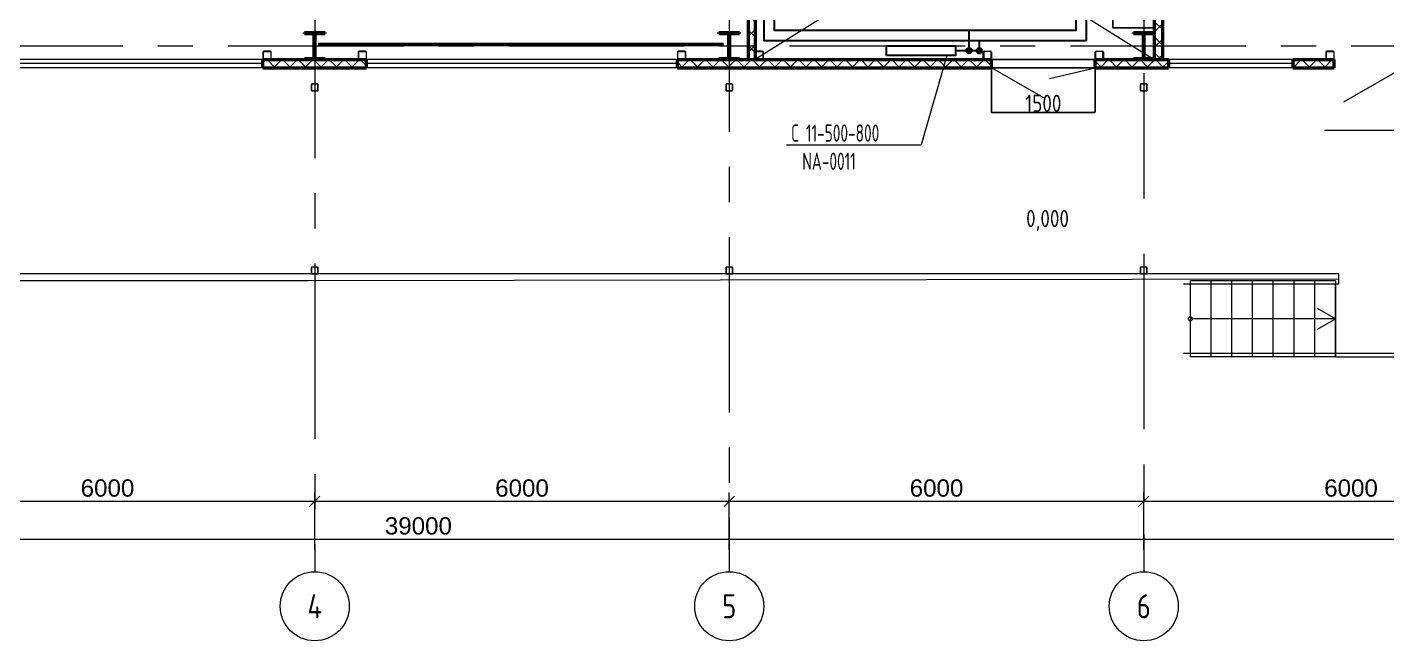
# Model space of a CAD drawing. Header units: millimetres. Extents: x -553547 to 230550, y -59438 to 214451.
# Drawn here: x 174203 to 193883, y -53448 to -44565 of the extents above; entities that cross this region are included whole.
import ezdxf
from ezdxf import colors
from ezdxf.entities.mleader import LeaderData, LeaderLine
from ezdxf.math import Vec2, Vec3

# ---------------------------------------------------------------- set-up
doc = ezdxf.new("R2010")
doc.units = ezdxf.units.MM
for name, pattern in [('CENTER', [50.8, 31.75, -6.35, 6.35, -6.35]), ('GOST2.303 6', [12, 8, -1.5, 1, -1.5]), ('осевая', [50.8, 31.75, -6.35, 6.35, -6.35])]:
    doc.linetypes.add(name, pattern=pattern)
for name, color, linetype, lineweight in [('0Оси', 252, 'GOST2.303 6', 13), ('_Оси', 252, 'Continuous', 9), ('OVK_задание для АР', 1, 'Continuous', 30), ('АР_Двери', 250, 'Continuous', 9), ('АР_Окна', 160, 'Continuous', 20), ('АР_Размеры', 7, 'Continuous', 20), ('АР_Стены и перегородки', 154, 'Continuous', 50), ('АР_Тонкие', 7, 'Continuous', 0), ('АР_Штриховка', 7, 'Continuous', 20), ('ОВ текст', 7, 'Continuous', 15), ('приток', 10, 'Continuous', 30), ('радиаторы', 100, 'Continuous', 30), ('т1', 10, 'Continuous', 30), ('т2', 5, 'Continuous', 30)]:
    doc.layers.add(name, color=color, linetype=linetype, lineweight=lineweight)
doc.styles.add('GOST type A', font='GOST2304A.ttf')
doc.styles.get("Standard").update_dxf_attribs({"font": 'arial.ttf'})
doc.styles.add('ГОСТ', font='cs_gost2304.shx')
doc.linetypes.add('FENCELINE1', pattern='A,6.35,-2.54,[133,ltypeshp.shx,S=2.54,R=0,X=-2.54,Y=0],-2.54,25.4', length=36.83)
doc.dimstyles.new('100 Ариал', dxfattribs={"dimscale": 100, "dimtxt": 2.5, "dimasz": 1.5, "dimexe": 1.25, "dimexo": 0.625, "dimtad": 1, "dimdec": 0, "dimrnd": 0.001, "dimtxsty": 'ГОСТ', "dimblk": 'OBLIQUE', "dimcen": 1.5, "dimdle": 1.5, "dimclrt": 256, "dimadec": 0, "dimazin": 2, "dimtfac": 0.75, "dimtdec": 0, "dimtmove": 1, "dimatfit": 3, "dimfxl": 7, "dimfxlon": 1, "dimtolj": 1, "dimarcsym": 2})
doc.dimstyles.new('ISO-25', dxfattribs={"dimtxt": 2.5, "dimasz": 2.5, "dimexe": 1.25, "dimexo": 0.625, "dimtad": 1, "dimtxsty": 'Standard', "dimcen": 2.5, "dimadec": 0, "dimazin": 0, "dimtfac": 1, "dimtmove": 0, "dimatfit": 3, "dimfxl": 1, "dimarcsym": 0})

# ---------------------------------------------------------------- blocks, each defined once
blk = doc.blocks.new('step_top_view')
at = {"layer": 'АР_Тонкие', "color": 252, "ltscale": 0.1}
for p, q in [((0, 1100), (-2000, 1100)), ((-2000, 1100), (-2000, 0)), ((0, 0), (0, 1100)), ((0, 1100), (0, 50)), ((0, 1100), (2100, 1100)), ((300, 1100), (300, 0)), ((600, 1100), (600, 0)), ((900, 1100), (900, 0)), ((1200, 1100), (1200, 0)), ((1500, 1100), (1500, 0)), ((1800, 1100), (1800, 0)), ((2100, 1100), (2100, 0)), ((0, 0), (2100, 0))]:
    blk.add_line(p, q, dxfattribs=at)
at = {"layer": 'АР_Тонкие', "color": 252, "linetype": 'FENCELINE1', "ltscale": 13}
for p, q in [((-1950, 1050), (-1950, -100)), ((-1950, 1050), (2200, 1050)), ((-50, 50), (-50, -100)), ((-50, 50), (2200, 50))]:
    blk.add_line(p, q, dxfattribs=at)
at = {"layer": 'АР_Тонкие', "color": 252}
for p, q in [((260, 700), (0, 550)), ((0, 550), (260, 400))]:
    blk.add_line(p, q, dxfattribs=at)
blk.add_lwpolyline([(0, 550), (2100, 550)], dxfattribs=at)
blk.add_circle((2100, 550), 30, dxfattribs=at)
blk = doc.blocks.new('Несущая колонна')
at = {"color": 0, "linetype": 'ByBlock', "lineweight": -2, "extrusion": (0, 0, -1)}
for p, q in [((74798, 37252), (74798, 37267)), ((74798, 37267), (75098, 37267)), ((74798, 37252), (74929, 37252)), ((74942, 36905), (74942, 37239)), ((74954, 36905), (74954, 37239)), ((74967, 37252), (75098, 37252)), ((75098, 37252), (75098, 37267)), ((74798, 36877), (74798, 36892)), ((74798, 36892), (74929, 36892)), ((74798, 36877), (75098, 36877)), ((74967, 36892), (75098, 36892)), ((75098, 36877), (75098, 36892))]:
    blk.add_line(p, q, dxfattribs=at)
at = {"color": 18, "lineweight": 0, "true_color": 0x000000}
for points in [[(74948, 37267), (74948, 36877)], [(74954, 37072), (74942, 37072)]]:
    blk.add_lwpolyline(points, dxfattribs=at)
at = {"color": 0, "linetype": 'ByBlock', "lineweight": -2, "extrusion": (0, 0, -1)}
for centre, start, end in [((-74929, 37239), 90, 180), ((-74967, 37239), 360, 90), ((-74929, 36905), 180, 270), ((-74967, 36905), 270, 0)]:
    blk.add_arc(centre, 13, start, end, dxfattribs=at)
blk = doc.blocks.new('A$C62bef24c')
at = {"color": 252}
for points in [[(17960, -650), (18040, -650, 0.414214), (18050, -640), (18050, -560, 0.414214), (18040, -550), (17960, -550, 0.414214), (17950, -560), (17950, -640, 0.414214)], [(17960, -646), (18040, -646, 0.414214), (18046, -640), (18046, -560, 0.414214), (18040, -554), (17960, -554, 0.414214), (17954, -560), (17954, -640, 0.414214)], [(23960, -650), (24040, -650, 0.414214), (24050, -640), (24050, -560, 0.414214), (24040, -550), (23960, -550, 0.414214), (23950, -560), (23950, -640, 0.414214)], [(23960, -646), (24040, -646, 0.414214), (24046, -640), (24046, -560, 0.414214), (24040, -554), (23960, -554, 0.414214), (23954, -560), (23954, -640, 0.414214)], [(29960, -650), (30040, -650, 0.414214), (30050, -640), (30050, -560, 0.414214), (30040, -550), (29960, -550, 0.414214), (29950, -560), (29950, -640, 0.414214)], [(29960, -646), (30040, -646, 0.414214), (30046, -640), (30046, -560, 0.414214), (30040, -554), (29960, -554, 0.414214), (29954, -560), (29954, -640, 0.414214)], [(17960, -3300), (18040, -3300, 0.414214), (18050, -3290), (18050, -3210, 0.414214), (18040, -3200), (17960, -3200, 0.414214), (17950, -3210), (17950, -3290, 0.414214)], [(17960, -3296), (18040, -3296, 0.414214), (18046, -3290), (18046, -3210, 0.414214), (18040, -3204), (17960, -3204, 0.414214), (17954, -3210), (17954, -3290, 0.414214)], [(23960, -3300), (24040, -3300, 0.414214), (24050, -3290), (24050, -3210, 0.414214), (24040, -3200), (23960, -3200, 0.414214), (23950, -3210), (23950, -3290, 0.414214)], [(23960, -3296), (24040, -3296, 0.414214), (24046, -3290), (24046, -3210, 0.414214), (24040, -3204), (23960, -3204, 0.414214), (23954, -3210), (23954, -3290, 0.414214)], [(29960, -3300), (30040, -3300, 0.414214), (30050, -3290), (30050, -3210, 0.414214), (30040, -3200), (29960, -3200, 0.414214), (29950, -3210), (29950, -3290, 0.414214)], [(29960, -3296), (30040, -3296, 0.414214), (30046, -3290), (30046, -3210, 0.414214), (30040, -3204), (29960, -3204, 0.414214), (29954, -3210), (29954, -3290, 0.414214)]]:
    blk.add_lwpolyline(points, format="xyb", close=True, dxfattribs=at)
blk = doc.blocks.new('_Oblique')
at = {"color": 0, "linetype": 'ByBlock', "lineweight": -2}
blk.add_line((-0.5, -0.5), (0.5, 0.5), dxfattribs=at)
blk = doc.blocks.new('*D291')
at = {"layer": 'Defpoints', "color": 0, "transparency": 16777216}
for p in [(681874, -258380), (681874, -259120), (675874, -259400)]:
    blk.add_point(p, dxfattribs=at)
at = {"layer": 'АР_Размеры', "color": 0, "lineweight": -2, "transparency": 16777216}
for p, q in [((675724, -258380), (682024, -258380)), ((675874, -259080), (675874, -258255)), ((681874, -259058), (681874, -258255))]:
    blk.add_line(p, q, dxfattribs=at)
at = {"layer": 'АР_Размеры', "color": 0, "lineweight": -2, "transparency": 16777216, "xscale": 150, "yscale": 150, "zscale": 150, "rotation": 180}
blk.add_blockref('_Oblique', (675874, -258380), dxfattribs=at)
at = {"layer": 'АР_Размеры', "color": 0, "lineweight": -2, "transparency": 16777216, "xscale": 150, "yscale": 150, "zscale": 150}
blk.add_blockref('_Oblique', (681874, -258380), dxfattribs=at)
at = {"layer": 'АР_Размеры', "transparency": 16777216, "insert": (678874, -258190), "char_height": 250, "attachment_point": 5}
blk.add_mtext('\\A1;6000', dxfattribs=at)
blk = doc.blocks.new('*D292')
at = {"layer": 'Defpoints', "color": 0, "transparency": 16777216}
for p in [(663874, -258380), (657874, -259400), (663874, -259400)]:
    blk.add_point(p, dxfattribs=at)
at = {"layer": 'АР_Размеры', "color": 0, "lineweight": -2, "transparency": 16777216}
for p, q in [((657724, -258380), (664024, -258380)), ((657874, -259080), (657874, -258255)), ((663874, -259080), (663874, -258255))]:
    blk.add_line(p, q, dxfattribs=at)
at = {"layer": 'АР_Размеры', "color": 0, "lineweight": -2, "transparency": 16777216, "xscale": 150, "yscale": 150, "zscale": 150, "rotation": 180}
blk.add_blockref('_Oblique', (657874, -258380), dxfattribs=at)
at = {"layer": 'АР_Размеры', "color": 0, "lineweight": -2, "transparency": 16777216, "xscale": 150, "yscale": 150, "zscale": 150}
blk.add_blockref('_Oblique', (663874, -258380), dxfattribs=at)
at = {"layer": 'АР_Размеры', "transparency": 16777216, "insert": (660874, -258190), "char_height": 250, "attachment_point": 5}
blk.add_mtext('\\A1;6000', dxfattribs=at)
blk = doc.blocks.new('*D293')
at = {"layer": 'Defpoints', "color": 0, "transparency": 16777216}
for p in [(669874, -258380), (663874, -259400), (669874, -259400)]:
    blk.add_point(p, dxfattribs=at)
at = {"layer": 'АР_Размеры', "color": 0, "lineweight": -2, "transparency": 16777216}
for p, q in [((663724, -258380), (670024, -258380)), ((663874, -259080), (663874, -258255)), ((669874, -259080), (669874, -258255))]:
    blk.add_line(p, q, dxfattribs=at)
at = {"layer": 'АР_Размеры', "color": 0, "lineweight": -2, "transparency": 16777216, "xscale": 150, "yscale": 150, "zscale": 150, "rotation": 180}
blk.add_blockref('_Oblique', (663874, -258380), dxfattribs=at)
at = {"layer": 'АР_Размеры', "color": 0, "lineweight": -2, "transparency": 16777216, "xscale": 150, "yscale": 150, "zscale": 150}
blk.add_blockref('_Oblique', (669874, -258380), dxfattribs=at)
at = {"layer": 'АР_Размеры', "transparency": 16777216, "insert": (666874, -258190), "char_height": 250, "attachment_point": 5}
blk.add_mtext('\\A1;6000', dxfattribs=at)
blk = doc.blocks.new('*D294')
at = {"layer": 'Defpoints', "color": 0, "transparency": 16777216}
for p in [(675874, -258380), (669874, -259400), (675874, -259400)]:
    blk.add_point(p, dxfattribs=at)
at = {"layer": 'АР_Размеры', "color": 0, "lineweight": -2, "transparency": 16777216}
for p, q in [((669724, -258380), (676024, -258380)), ((669874, -259080), (669874, -258255)), ((675874, -259080), (675874, -258255))]:
    blk.add_line(p, q, dxfattribs=at)
at = {"layer": 'АР_Размеры', "color": 0, "lineweight": -2, "transparency": 16777216, "xscale": 150, "yscale": 150, "zscale": 150, "rotation": 180}
blk.add_blockref('_Oblique', (669874, -258380), dxfattribs=at)
at = {"layer": 'АР_Размеры', "color": 0, "lineweight": -2, "transparency": 16777216, "xscale": 150, "yscale": 150, "zscale": 150}
blk.add_blockref('_Oblique', (675874, -258380), dxfattribs=at)
at = {"layer": 'АР_Размеры', "transparency": 16777216, "insert": (672874, -258190), "char_height": 250, "attachment_point": 5}
blk.add_mtext('\\A1;6000', dxfattribs=at)
blk = doc.blocks.new('*D295')
at = {"layer": 'Defpoints', "color": 0, "transparency": 16777216}
for p in [(684874, -258929), (645874, -259400), (684874, -259400)]:
    blk.add_point(p, dxfattribs=at)
at = {"layer": 'АР_Размеры', "color": 0, "lineweight": -2, "transparency": 16777216}
for p, q in [((645724, -258929), (685024, -258929)), ((645874, -259338), (645874, -258804)), ((684874, -259338), (684874, -258804))]:
    blk.add_line(p, q, dxfattribs=at)
at = {"layer": 'АР_Размеры', "color": 0, "lineweight": -2, "transparency": 16777216, "xscale": 150, "yscale": 150, "zscale": 150, "rotation": 180}
blk.add_blockref('_Oblique', (645874, -258929), dxfattribs=at)
at = {"layer": 'АР_Размеры', "color": 0, "lineweight": -2, "transparency": 16777216, "xscale": 150, "yscale": 150, "zscale": 150}
blk.add_blockref('_Oblique', (684874, -258929), dxfattribs=at)
at = {"layer": 'АР_Размеры', "transparency": 16777216, "insert": (665374, -258738), "char_height": 250, "attachment_point": 5}
blk.add_mtext('\\A1;39000', dxfattribs=at)
blk = doc.blocks.new('*D432')
at = {"layer": 'Defpoints', "color": 0, "lineweight": 30, "transparency": 16777216}
for p in [(188161, -45152), (189661, -45152), (189661, -45798)]:
    blk.add_point(p, dxfattribs=at)
at = {"layer": 'ОВ текст', "color": 0, "lineweight": -2, "transparency": 16777216}
for p, q in [((188161, -45153), (188161, -45800)), ((189661, -45153), (189661, -45800)), ((188163, -45798), (189658, -45798))]:
    blk.add_line(p, q, dxfattribs=at)
at = {"layer": 'ОВ текст', "color": 0, "lineweight": 30, "transparency": 16777216}
for points in [[(188163, -45798), (188163, -45799), (188161, -45798)], [(189658, -45798), (189658, -45799), (189661, -45798)]]:
    blk.add_solid(points, dxfattribs=at)
at = {"layer": 'ОВ текст', "color": 0, "lineweight": 15, "transparency": 16777216, "insert": (188911, -45668), "char_height": 250, "attachment_point": 5, "style": 'ГОСТ'}
blk.add_mtext('1500', dxfattribs=at)
blk = doc.blocks.new('АР')
at = {"layer": 'АР_Штриховка', "lineweight": 13}
h = blk.add_hatch(dxfattribs=at)
h.set_pattern_fill('ANSI37', color=252, scale=50)
h.set_pattern_definition([(45, (564776.22, -271180.71), (-112.2532, 112.2532), []), (135, (564776.22, -271180.71), (-112.2532, -112.2532), [])])
h.paths.add_polyline_path([(670148.9, -251984.1), (670248.9, -251984.1), (670248.9, -236593.9), (670148.9, -236593.9)])
h = blk.add_hatch(dxfattribs=at)
h.set_pattern_fill('ANSI37', color=252, scale=50)
h.set_pattern_definition([(45, (570905.98, -268391.23), (-112.2532, 112.2532), []), (135, (570905.98, -268391.23), (-112.2532, -112.2532), [])])
h.paths.add_polyline_path([(676143.9, -241809.1), (677348.9, -241809.1), (677348.9, -241689.1), (676143.9, -241689.1), (676143.9, -236593.9), (676023.9, -236593.9), (676023.9, -251984.1), (676143.9, -251984.1), (676143.9, -246889.1), (677348.9, -246889.1), (677348.9, -246769.1), (676143.9, -246769.1)])
h = blk.add_hatch(dxfattribs=at)
h.set_pattern_fill('ANSI37', color=252, scale=50)
h.set_pattern_definition([(45, (591097.62, -263359.88), (-112.2532, 112.2532), []), (135, (591097.62, -263359.88), (-112.2532, -112.2532), [])])
h.paths.add_polyline_path([(663123.9, -252104.1), (664623.9, -252104.1), (664623.9, -251984.1), (663123.9, -251984.1)])
h = blk.add_hatch(dxfattribs=at)
h.set_pattern_fill('ANSI37', color=252, scale=50)
h.set_pattern_definition([(45, (585097.62, -263359.88), (-112.2532, 112.2532), []), (135, (585097.62, -263359.88), (-112.2532, -112.2532), [])])
h.paths.add_polyline_path([(669123.9, -252104.1), (673670, -252104.1), (673670, -251984.1), (669123.9, -251984.1)])
h = blk.add_hatch(dxfattribs=at)
h.set_pattern_fill('ANSI37', color=252, scale=50)
h.set_pattern_definition([(45, (585100.16, -263359.88), (-112.2532, 112.2532), []), (135, (585100.16, -263359.88), (-112.2532, -112.2532), [])])
h.paths.add_polyline_path([(675170, -252104.1), (676229.6, -252104.1), (676229.6, -251984.1), (675170, -251984.1)])
h = blk.add_hatch(dxfattribs=at)
h.set_pattern_fill('ANSI37', color=252, scale=50)
h.set_pattern_definition([(45, (575321.02, -263359.88), (-112.2532, 112.2532), []), (135, (575321.02, -263359.88), (-112.2532, -112.2532), [])])
h.paths.add_polyline_path([(678029.6, -252104.1), (678629.6, -252104.1), (678629.6, -251984.1), (678029.6, -251984.1)])
at = {"color": 252}
for p, q in [((669873.9, -251664.1), (669879.9, -251664.1)), ((678629.6, -252084.1), (678629.6, -251984.1))]:
    blk.add_line(p, q, dxfattribs=at)
at = {"color": 252, "linetype": 'Continuous', "ltscale": 0.5}
for p, q in [((663123.9, -251876), (663123.9, -251972)), ((663129.9, -251972), (663129.9, -251876)), ((663231.9, -251864), (663135.9, -251864)), ((663135.9, -251870), (663231.9, -251870)), ((663237.9, -251876), (663237.9, -251972)), ((663243.9, -251972), (663243.9, -251876)), ((664503.9, -251876), (664503.9, -251972)), ((664509.9, -251972), (664509.9, -251876)), ((664611.9, -251864), (664515.9, -251864)), ((664515.9, -251870), (664611.9, -251870)), ((664617.9, -251876), (664617.9, -251972)), ((664623.9, -251972), (664623.9, -251876)), ((669123.9, -251876), (669123.9, -251972)), ((669129.9, -251972), (669129.9, -251876)), ((669231.9, -251864), (669135.9, -251864)), ((669135.9, -251870), (669231.9, -251870)), ((669237.9, -251876), (669237.9, -251972)), ((669243.9, -251972), (669243.9, -251876)), ((670248.9, -251878.5), (670248.9, -251969.7)), ((670248.9, -251896.1), (670248.9, -251972.1)), ((670248.9, -251896.1), (670248.9, -251972.1)), ((670256.1, -251969.7), (670256.1, -251878.5)), ((670354.5, -251864.1), (670263.3, -251864.1)), ((670263.3, -251871.3), (670354.5, -251871.3)), ((670361.7, -251878.5), (670361.7, -251969.7)), ((670368.9, -251969.7), (670368.9, -251878.5)), ((673550, -251969.7), (673550, -251878.5)), ((673557.2, -251878.5), (673557.2, -251969.7)), ((673564.4, -251864.1), (673655.6, -251864.1)), ((673655.6, -251871.3), (673564.4, -251871.3)), ((673662.8, -251969.7), (673662.8, -251878.5)), ((673670, -251878.5), (673670, -251969.7)), ((675170, -251969.7), (675170, -251878.5)), ((675177.2, -251878.5), (675177.2, -251969.7)), ((675184.4, -251864.1), (675275.6, -251864.1)), ((675275.6, -251871.3), (675184.4, -251871.3)), ((675282.8, -251969.7), (675282.8, -251878.5)), ((675290, -251878.5), (675290, -251969.7)), ((678509.7, -251878.5), (678509.7, -251969.7)), ((678516.9, -251969.7), (678516.9, -251878.5)), ((678615.3, -251864.1), (678524.1, -251864.1)), ((678524.1, -251871.3), (678615.3, -251871.3)), ((678622.5, -251878.5), (678622.5, -251969.7)), ((678629.7, -251969.7), (678629.7, -251878.5)), ((663231.9, -251978), (663135.9, -251978)), ((663135.9, -251984), (663231.9, -251984)), ((664611.9, -251978), (664515.9, -251978)), ((664515.9, -251984), (664611.9, -251984)), ((669231.9, -251978), (669135.9, -251978)), ((669135.9, -251984), (669231.9, -251984)), ((670260.9, -251984.1), (670336.9, -251984.1)), ((670260.9, -251984.1), (670336.9, -251984.1)), ((670354.5, -251976.9), (670263.3, -251976.9)), ((670263.3, -251984.1), (670354.5, -251984.1)), ((673564.4, -251976.9), (673655.6, -251976.9)), ((673655.6, -251984.1), (673564.4, -251984.1)), ((675184.4, -251976.9), (675275.6, -251976.9)), ((675275.6, -251984.1), (675184.4, -251984.1)), ((678615.3, -251976.9), (678524.1, -251976.9)), ((678524.1, -251984.1), (678615.3, -251984.1))]:
    blk.add_line(p, q, dxfattribs=at)
at = {"color": 252, "linetype": 'CENTER', "lineweight": 13, "ltscale": 55, "const_width": 50}
blk.add_lwpolyline([(663922.6, -251768), (669791.9, -251768)], dxfattribs=at)
at = {"color": 252, "linetype": 'Continuous', "ltscale": 0.5}
for centre, radius, start, end in [((663135.9, -251876), 12, 90, 180), ((663231.9, -251876), 12, 0, 90), ((664515.9, -251876), 12, 90, 180), ((664611.9, -251876), 12, 0, 90), ((669135.9, -251876), 12, 90, 180), ((669231.9, -251876), 12, 0, 90), ((670263.3, -251878.5), 14.4, 90, 180), ((670354.5, -251878.5), 14.4, 0, 90), ((673564.4, -251878.5), 14.4, 90, 180), ((673655.6, -251878.5), 14.4, 0, 90), ((675184.4, -251878.5), 14.4, 90, 180), ((675275.6, -251878.5), 14.4, 0, 90), ((678524.1, -251878.5), 14.4, 90, 180), ((678615.3, -251878.5), 14.4, 0, 90), ((663135.9, -251972), 12, 180, 270), ((663231.9, -251972), 12, 270, 0), ((664515.9, -251972), 12, 180, 270), ((664611.9, -251972), 12, 270, 0), ((669135.9, -251972), 12, 180, 270), ((669231.9, -251972), 12, 270, 0), ((670263.3, -251969.7), 14.4, 180, 270), ((670354.5, -251969.7), 14.4, 270, 0), ((673564.4, -251969.7), 14.4, 180, 270), ((673655.6, -251969.7), 14.4, 270, 0), ((675184.4, -251969.7), 14.4, 180, 270), ((675275.6, -251969.7), 14.4, 270, 0), ((678524.1, -251969.7), 14.4, 180, 270), ((678615.3, -251969.7), 14.4, 270, 0)]:
    blk.add_arc(centre, radius, start, end, dxfattribs=at)
at = {"color": 252, "linetype": 'Continuous', "ltscale": 0.5, "extrusion": (0, 0, -1)}
for centre, start, end in [((-663135.9, -251876), 0, 90), ((-663231.9, -251876), 90, 180), ((-664515.9, -251876), 0, 90), ((-664611.9, -251876), 90, 180), ((-669135.9, -251876), 0, 90), ((-669231.9, -251876), 90, 180)]:
    blk.add_arc(centre, 6, start, end, dxfattribs=at)
at = {"color": 252, "linetype": 'Continuous', "ltscale": 0.5, "extrusion": (1.89478e-14, -7.84844e-15, -1)}
for centre in [(-670263.3, -251878.5, 0), (-673564.4, -251878.5, 0), (-675184.4, -251878.5, 0), (-678524.1, -251878.5, 0)]:
    blk.add_arc(centre, 7.2, 0, 90, dxfattribs=at)
at = {"color": 252, "linetype": 'Continuous', "ltscale": 0.5, "extrusion": (-7.84844e-15, -1.89478e-14, -1)}
for centre in [(-670354.5, -251878.5), (-673655.6, -251878.5), (-675275.6, -251878.5), (-678615.3, -251878.5)]:
    blk.add_arc(centre, 7.2, 90, 180, dxfattribs=at)
at = {"color": 252, "linetype": 'Continuous', "ltscale": 0.5, "extrusion": (3.78956e-14, 1.56969e-14, -1)}
for centre in [(-663135.9, -251972, 0), (-664515.9, -251972, 0), (-669135.9, -251972, 0)]:
    blk.add_arc(centre, 6, 270, 0, dxfattribs=at)
at = {"color": 252, "linetype": 'Continuous', "ltscale": 0.5, "extrusion": (-1.56969e-14, 3.78956e-14, -1)}
for centre in [(-663231.9, -251972, 0), (-664611.9, -251972, 0), (-669231.9, -251972, 0)]:
    blk.add_arc(centre, 6, 180, 270, dxfattribs=at)
at = {"color": 252, "linetype": 'Continuous', "ltscale": 0.5, "extrusion": (1.89478e-14, 7.84844e-15, -1)}
for centre in [(-670263.3, -251969.7, 0), (-673564.4, -251969.7, 0), (-675184.4, -251969.7, 0), (-678524.1, -251969.7, 0)]:
    blk.add_arc(centre, 7.2, 270, 0, dxfattribs=at)
at = {"color": 252, "linetype": 'Continuous', "ltscale": 0.5, "extrusion": (-7.84844e-15, 1.89478e-14, -1)}
for centre in [(-670354.5, -251969.7, 0), (-673655.6, -251969.7, 0), (-675275.6, -251969.7, 0), (-678615.3, -251969.7, 0)]:
    blk.add_arc(centre, 7.2, 180, 270, dxfattribs=at)
at = {"layer": '_Оси', "color": 252, "linetype": 'осевая', "ltscale": 80}
for p, q in [((669873.9, -234236), (669873.9, -259400.3)), ((663873.9, -234617.7), (663873.9, -259400.3)), ((675873.9, -235927.5), (675873.9, -253997.2)), ((675873.9, -235927.5), (675873.9, -253997.2)), ((638234.9, -251789.1), (685885.7, -251789.1)), ((675873.9, -254797.9), (675873.9, -258880.2)), ((675873.9, -254797.9), (675873.9, -259400.3))]:
    blk.add_line(p, q, dxfattribs=at)
at = {"layer": '_Оси', "color": 252}
for centre in [(663873.9, -259900.3), (669873.9, -259900.3), (675873.9, -259900.3)]:
    blk.add_circle(centre, 500, dxfattribs=at)
at = {"layer": 'Defpoints', "color": 252}
blk.add_lwpolyline([(673670, -251984.1), (675170, -251984.1), (675170, -252104.1), (673670, -252104.1)], close=True, dxfattribs=at)
at = {"layer": 'АР_Двери', "color": 252}
blk.add_line((679629.6, -252104.1), (678763.5, -252604.1), dxfattribs=at)
for points in [[(674449.5, -252554.1), (673670, -252104.1)], [(674511.6, -252259.1), (675170, -252104.1)]]:
    blk.add_lwpolyline(points, dxfattribs=at)
at = {"layer": 'АР_Окна', "color": 252}
for p, q in [((663123.9, -251984.1), (658623.9, -251984.1)), ((663123.9, -252044.1), (658623.9, -252044.1)), ((669123.9, -251984.1), (664623.9, -251984.1)), ((669123.9, -252044.1), (664623.9, -252044.1)), ((678029.6, -251984.1), (676229.6, -251984.1)), ((678029.6, -252044.1), (676229.6, -252044.1)), ((663123.9, -252104.1), (658623.9, -252104.1)), ((669123.9, -252104.1), (664623.9, -252104.1)), ((678029.6, -252104.1), (676229.6, -252104.1))]:
    blk.add_line(p, q, dxfattribs=at)
at = {"layer": 'АР_Размеры', "color": 252, "lineweight": 13}
for points in [[(663873.9, -255089.1), (663873.9, -256330.6)], [(669873.9, -255089.1), (669873.9, -256330.6)], [(675873.9, -255089.1), (675873.9, -256330.6)]]:
    blk.add_lwpolyline(points, dxfattribs=at)
at = {"layer": 'АР_Стены и перегородки', "color": 252}
for p, q in [((670148.9, -236593.9), (670148.9, -251984.1)), ((670248.9, -240432.2), (670248.9, -251984.1)), ((676023.9, -240432.2), (676023.9, -251984.1)), ((676143.9, -246889.1), (676143.9, -251984.1)), ((663123.9, -252104.1), (663123.9, -251984.1)), ((663123.9, -251984.1), (664623.9, -251984.1)), ((663823.8, -251984.1), (663923.8, -251984.1)), ((663823.8, -251984.1), (663923.8, -251984.1)), ((664623.9, -252104.1), (664623.9, -251984.1)), ((669123.9, -252104.1), (669123.9, -251984.1)), ((669123.9, -251984.1), (673670, -251984.1)), ((673670, -252104.1), (673670, -251984.1)), ((675170, -251984.1), (676229.6, -251984.1)), ((675170, -252104.1), (675170, -251984.1)), ((675170, -251984.1), (675289.3, -251984.1)), ((675170, -252104.1), (675170, -251984.1)), ((676229.6, -251984.1), (676229.6, -252104.1)), ((678029.6, -251984.1), (678629.6, -251984.1)), ((678029.6, -251984.1), (678029.6, -252104.1)), ((678629.6, -252104.1), (678629.6, -251984.1)), ((663123.9, -252104.1), (664623.9, -252104.1)), ((669123.9, -252104.1), (673670, -252104.1)), ((675170, -252104.1), (676229.6, -252104.1)), ((678029.6, -252104.1), (678629.6, -252104.1))]:
    blk.add_line(p, q, dxfattribs=at)
at = {"layer": 'АР_Тонкие', "color": 252}
for p, q in [((673036.4, -250243.2), (670248.9, -251984.1)), ((673236.6, -250243.2), (676023.9, -251984.1)), ((663773.9, -255189.1), (653673.9, -255189.1)), ((678698.9, -255164.1), (663773.9, -255189.1))]:
    blk.add_line(p, q, dxfattribs=at)
at = {"layer": 'АР_Тонкие', "color": 252, "linetype": 'FENCELINE1', "ltscale": 13}
for p, q in [((672193.9, -255089.1), (653623.9, -255089.1)), ((678698.9, -255089.1), (672193.9, -255089.1))]:
    blk.add_line(p, q, dxfattribs=at)
blk.add_lwpolyline([(681748.9, -252084.1), (681748.9, -253014.1), (678491.5, -253014.1)], dxfattribs=at)
at = {"layer": '0Оси', "color": 252}
blk.add_blockref('A$C62bef24c', (645873.9, -251789.1), dxfattribs=at)
at = {"layer": 'АР_Стены и перегородки', "color": 252}
for p in [(588925.8, -288861.3), (594925.8, -288861.3), (600925.8, -288861.3)]:
    blk.add_blockref('Несущая колонна', p, dxfattribs=at)
at = {"layer": 'АР_Тонкие', "color": 252, "rotation": 180}
blk.add_blockref('step_top_view', (678648.9, -255189.1), dxfattribs=at)
at = {"layer": '_Оси', "color": 252, "char_height": 350, "width": 166.561, "attachment_point": 5, "style": 'GOST type A'}
for s, insert in [('4', (663873.9, -259900.3)), ('5', (669873.9, -259900.3)), ('6', (675873.9, -259900.3))]:
    blk.add_mtext(s, dxfattribs=dict(at, insert=insert))
at = {"layer": 'АР_Размеры', "color": 252}
for base, p1, p2, picture, middle in [((663873.9, -258379.9), (657873.9, -259400.3), (663873.9, -259400.3), '*D292', (660873.9, -258189.7)), ((669873.9, -258379.9), (663873.9, -259400.3), (669873.9, -259400.3), '*D293', (666873.9, -258189.7)), ((675873.9, -258379.9), (669873.9, -259400.3), (675873.9, -259400.3), '*D294', (672873.9, -258189.7)), ((681873.9, -258379.9), (675873.9, -259400.3), (681873.9, -259120.4), '*D291', (678873.9, -258189.7)), ((684873.9, -258928.5), (645873.9, -259400.3), (684873.9, -259400.3), '*D295', (665373.9, -258738.3))]:
    dim = blk.add_linear_dim(base=base, p1=p1, p2=p2, dimstyle='100 Ариал', override={"dimtxsty": 'Standard', "dimblk1": 'Oblique', "dimblk2": 'Oblique', "dimsah": 1}, dxfattribs=at)
    dim.commit()
    dim.dimension.update_dxf_attribs({"geometry": picture, "text_midpoint": middle})
at = {"color": 252}
ml = blk.add_multileader_mtext('Standard', dxfattribs=at)
ml.set_content('0,000', color=252, style='GOST type A')
ml.set_leader_properties(color=256)
ml.build(insert=Vec2(0, 0))
ml.multileader.update_dxf_attribs({"has_dogleg": 0, "has_text_frame": 1, "text_left_attachment_type": 7, "text_right_attachment_type": 6, "dogleg_length": 0, "arrow_head_size": 200})
ctx = ml.context
ctx.base_point, ctx.char_height, ctx.arrow_head_size, ctx.landing_gap_size, ctx.plane_origin = Vec3(674120.3, -254449.4), 250, 200, 50, Vec3(-489483.8, -251725.5)
ctx.left_attachment, ctx.right_attachment = 7, 6
notes = []
notes.append((ctx, [(0, (0, 0, 0), (0, 0), (1, 0), 1, [])]))
ctx.mtext.insert, ctx.mtext.flow_direction = Vec3(674170.3, -254161.9), 5
for ctx, leaders in notes:
    for number, flags, end, landing, length, lines in leaders:
        leader = LeaderData()
        leader.index, (leader.has_last_leader_line, leader.has_dogleg_vector, leader.attachment_direction) = number, flags
        leader.last_leader_point, leader.dogleg_vector, leader.dogleg_length = Vec3(end), Vec3(landing), length
        for number, points, colour, breaks in lines:
            line = LeaderLine()
            line.index, line.vertices, line.color, line.breaks = number, Vec3.list(points), colors.encode_raw_color(colour), breaks
            leader.lines.append(line)
        ctx.leaders.append(leader)

msp = doc.modelspace()

# ---------------------------------------------------------------- hatches: boundary and pattern name
at = {"layer": 'т1'}
h = msp.add_hatch(color=256, dxfattribs=at)
h.dxf.hatch_style = 1
h.paths.add_polyline_path([(187944.553, -44907.917, -1), (188024.553, -44907.917, -1)])
at = {"layer": 'т2'}
h = msp.add_hatch(color=256, dxfattribs=at)
h.dxf.hatch_style = 1
h.paths.add_polyline_path([(187794.553, -44903.984, 1), (187874.553, -44903.984, 1)])

# ---------------------------------------------------------------- linework, layer by layer
at = {"layer": 'OVK_задание для АР', "color": 18, "lineweight": -3, "ltscale": 100, "true_color": 0x000000}
msp.add_lwpolyline([(189914.802, -43373.35), (190514.802, -43373.35), (190514.802, -44573.35), (189914.802, -44573.35)], close=True, dxfattribs=at)
at = {"layer": 'ОВ текст'}
for p, q in [((187514.964, -44972.792), (187144.29, -46268.694)), ((185194.23, -46268.694), (187144.211, -46269.584))]:
    msp.add_line(p, q, dxfattribs=at)
at = {"layer": 'приток', "ltscale": 100}
for points in [[(189529.437, -31980.35), (189529.437, -44760.35), (189529.437, -44760.35)], [(189529.437, -44761.85), (187984.553, -44761.85), (187984.553, -44907.917)], [(187874.553, -44903.984), (187984.553, -44903.984)]]:
    msp.add_lwpolyline(points, dxfattribs=at)
at = {"layer": 'приток', "color": 5, "ltscale": 100}
msp.add_lwpolyline([(187834.553, -44611.85), (185021.553, -44611.85), (185021.553, -36409.367), (183356.879, -36409.367)], dxfattribs=at)
at = {"layer": 'приток', "color": 1, "ltscale": 100}
msp.add_lwpolyline([(187984.553, -44761.85), (184871.553, -44761.85), (184871.553, -36559.367)], dxfattribs=at)
at = {"layer": 'радиаторы', "color": 6}
msp.add_lwpolyline([(186640.11, -44972.792), (186640.11, -44835.176), (187640.11, -44835.176), (187640.11, -44972.792)], close=True, dxfattribs=at)
at = {"layer": 'т1'}
msp.add_circle((187984.553, -44907.917), 40, dxfattribs=at)
at = {"layer": 'т2'}
msp.add_line((187640.11, -44903.984), (187834.553, -44903.984), dxfattribs=at)
for points in [[(189379.437, -32126.85), (189379.437, -44611.85), (189379.437, -44611.85)], [(189379.437, -44611.85), (187834.553, -44611.85), (187834.553, -44903.984)]]:
    msp.add_lwpolyline(points, dxfattribs=at)
msp.add_circle((187834.553, -44903.984), 40, dxfattribs=at)
msp.add_circle((187834.553, -44903.984), 40, dxfattribs=at)

# ---------------------------------------------------------------- block references
at = {"layer": 'АР_Размеры', "color": 18, "true_color": 0x000000}
msp.add_blockref('АР', (-485509.064, 206951.83), dxfattribs=at)

# ---------------------------------------------------------------- texts
at = {"layer": 'ОВ текст', "linetype": 'Continuous', "lineweight": 13, "char_height": 250, "width": 7852.99712, "attachment_point": 4, "line_spacing_factor": 0.84, "style": 'ГОСТ'}
for s, insert in [('{\\W0.8;С 11-500-800}', (185264.658, -46098.307)), ('{\\W0.8;NА-0011}', (185421.158, -46506.307))]:
    msp.add_mtext(s, dxfattribs=dict(at, insert=insert))

# ---------------------------------------------------------------- dimensions: what is measured, and where the dimension line sits
at = {"layer": 'ОВ текст', "lineweight": 15}
dim = msp.add_linear_dim(base=(189660.985, -45798.371), p1=(188160.983, -45152.245), p2=(189660.985, -45152.244), dimstyle='ISO-25', override={"dimtxt": 250, "dimtxsty": 'ГОСТ'}, dxfattribs=at)
dim.commit()
dim.dimension.update_dxf_attribs({"geometry": '*D432', "text_midpoint": (188910.984, -45667.568)})

doc.saveas('drawing.dxf')
